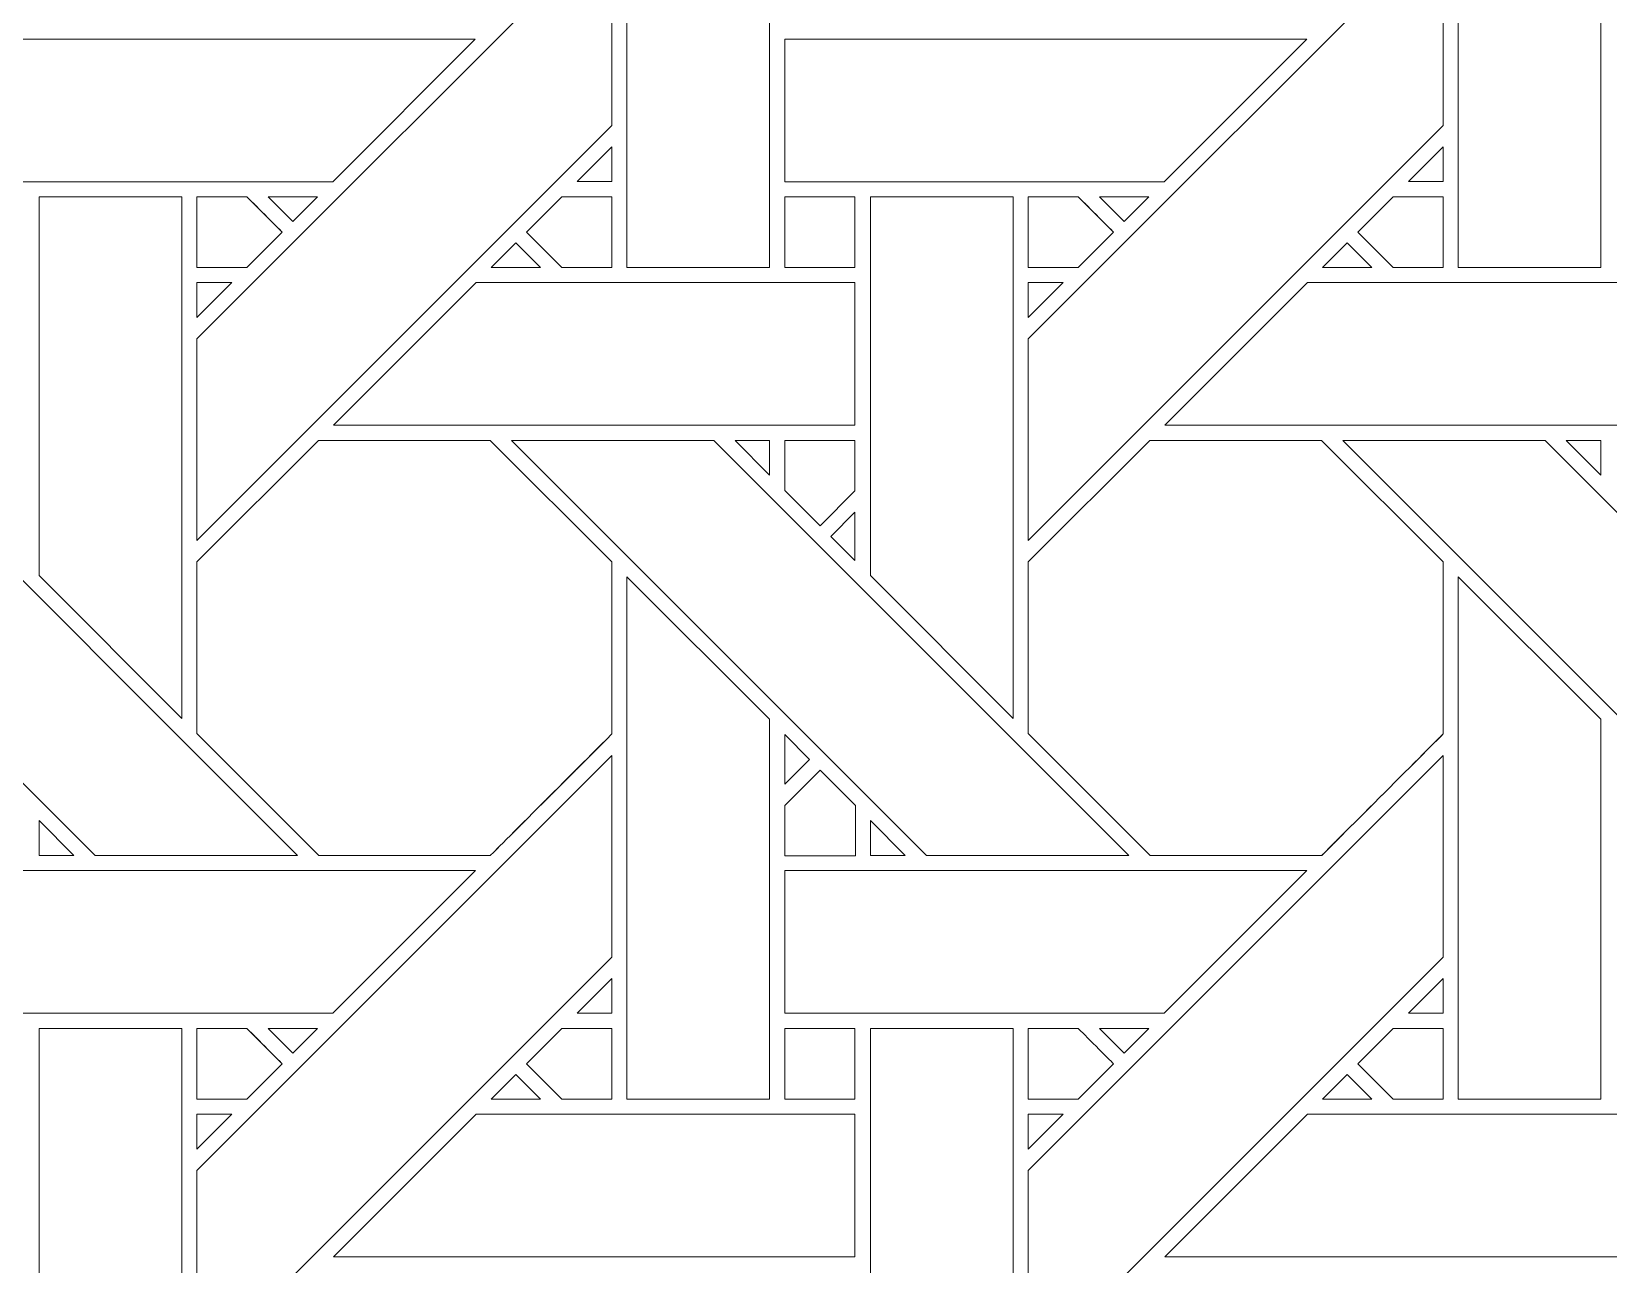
# Model space of a CAD drawing. Header units: inches. Extents: x 4.9 to 19.9, y 3.1 to 15.1.
# Drawn here: x 12.432 to 14.231, y 10.763 to 12.17 of the extents above; entities that cross this region are included whole.
import ezdxf

# ---------------------------------------------------------------- set-up
doc = ezdxf.new("R2010")
doc.units = ezdxf.units.IN
doc.header["$MEASUREMENT"] = 0
doc.layers.add('Design', color=7, linetype='Continuous', lineweight=0)

msp = doc.modelspace()

# ---------------------------------------------------------------- linework, layer by layer
at = {"layer": 'Design'}
for points, knots in [([(4.8829, 15.0948), (4.8829, 15.0948), (4.8829, 3.0948), (4.8829, 3.0948), (4.8829, 3.0948), (19.8829, 3.0948), (19.8829, 3.0948), (19.8829, 3.0948), (19.8829, 15.0948), (19.8829, 15.0948), (19.8829, 15.0948), (4.8829, 15.0948), (4.8829, 15.0948)], [0, 0, 0, 0, 1, 1, 1, 2, 2, 2, 3, 3, 3, 4, 4, 4, 4]), ([(5.4052, 14.5679), (5.4052, 14.5679), (5.4052, 3.6216), (5.4052, 3.6216), (5.4052, 3.6216), (19.3605, 3.6216), (19.3605, 3.6216), (19.3605, 3.6216), (19.3605, 14.5679), (19.3605, 14.5679), (19.3605, 14.5679), (5.4052, 14.5679), (5.4052, 14.5679)], [0, 0, 0, 0, 1, 1, 1, 2, 2, 2, 3, 3, 3, 4, 4, 4, 4]), ([(13.1112, 11.9006), (13.1112, 11.9006), (13.1112, 12.4964), (13.1112, 12.4964), (13.1112, 12.4964), (13.274, 12.3343), (13.274, 12.3343), (13.274, 12.3343), (13.274, 11.9006), (13.274, 11.9006), (13.274, 11.9006), (13.1112, 11.9006), (13.1112, 11.9006)], [0, 0, 0, 0, 1, 1, 1, 2, 2, 2, 3, 3, 3, 4, 4, 4, 4]), ([(14.0599, 11.9006), (14.0599, 11.9006), (14.0599, 12.4964), (14.0599, 12.4964), (14.0599, 12.4964), (14.2227, 12.3343), (14.2227, 12.3343), (14.2227, 12.3343), (14.2227, 11.9006), (14.2227, 11.9006), (14.2227, 11.9006), (14.0599, 11.9006), (14.0599, 11.9006)], [0, 0, 0, 0, 1, 1, 1, 2, 2, 2, 3, 3, 3, 4, 4, 4, 4]), ([(13.0941, 12.0628), (13.0941, 12.0628), (12.6204, 11.5892), (12.6204, 11.5892), (12.6204, 11.5892), (12.6204, 11.8193), (12.6204, 11.8193), (12.6204, 11.8193), (13.0941, 12.2929), (13.0941, 12.2929), (13.0941, 12.2929), (13.0941, 12.0628), (13.0941, 12.0628)], [0, 0, 0, 0, 1, 1, 1, 2, 2, 2, 3, 3, 3, 4, 4, 4, 4]), ([(14.0428, 12.0628), (14.0428, 12.0628), (13.5691, 11.5892), (13.5691, 11.5892), (13.5691, 11.5892), (13.5691, 11.8193), (13.5691, 11.8193), (13.5691, 11.8193), (14.0428, 12.2929), (14.0428, 12.2929), (14.0428, 12.2929), (14.0428, 12.0628), (14.0428, 12.0628)], [0, 0, 0, 0, 1, 1, 1, 2, 2, 2, 3, 3, 3, 4, 4, 4, 4]), ([(12.9382, 12.1613), (12.9382, 12.1613), (12.7755, 11.9986), (12.7755, 11.9986), (12.7755, 11.9986), (12.3425, 11.9986), (12.3425, 11.9986), (12.3425, 11.9986), (12.3425, 12.1613), (12.3425, 12.1613), (12.3425, 12.1613), (12.9382, 12.1613), (12.9382, 12.1613)], [0, 0, 0, 0, 1, 1, 1, 2, 2, 2, 3, 3, 3, 4, 4, 4, 4]), ([(13.887, 12.1613), (13.887, 12.1613), (13.7242, 11.9986), (13.7242, 11.9986), (13.7242, 11.9986), (13.2913, 11.9986), (13.2913, 11.9986), (13.2913, 11.9986), (13.2913, 12.1613), (13.2913, 12.1613), (13.2913, 12.1613), (13.887, 12.1613), (13.887, 12.1613)], [0, 0, 0, 0, 1, 1, 1, 2, 2, 2, 3, 3, 3, 4, 4, 4, 4]), ([(13.0543, 11.9987), (13.0543, 11.9987), (13.0941, 12.0384), (13.0941, 12.0384), (13.0941, 12.0384), (13.0941, 11.9987), (13.0941, 11.9987), (13.0941, 11.9987), (13.0543, 11.9987), (13.0543, 11.9987)], [0, 0, 0, 0, 1, 1, 1, 2, 2, 2, 3, 3, 3, 3]), ([(14.003, 11.9987), (14.003, 11.9987), (14.0428, 12.0384), (14.0428, 12.0384), (14.0428, 12.0384), (14.0428, 11.9987), (14.0428, 11.9987), (14.0428, 11.9987), (14.003, 11.9987), (14.003, 11.9987)], [0, 0, 0, 0, 1, 1, 1, 2, 2, 2, 3, 3, 3, 3]), ([(12.4403, 11.5492), (12.4403, 11.5492), (12.4403, 11.9814), (12.4403, 11.9814), (12.4403, 11.9814), (12.6032, 11.9814), (12.6032, 11.9814), (12.6032, 11.9814), (12.6032, 11.3863), (12.6032, 11.3863), (12.6032, 11.3863), (12.4403, 11.5492), (12.4403, 11.5492)], [0, 0, 0, 0, 1, 1, 1, 2, 2, 2, 3, 3, 3, 4, 4, 4, 4]), ([(12.6775, 11.9814), (12.6826, 11.9763), (12.7134, 11.9455), (12.7178, 11.9411), (12.7178, 11.9411), (12.6774, 11.9006), (12.6774, 11.9006), (12.6774, 11.9006), (12.6204, 11.9006), (12.6204, 11.9006), (12.6204, 11.9006), (12.6204, 11.9814), (12.6204, 11.9814), (12.6204, 11.9814), (12.6775, 11.9814), (12.6775, 11.9814)], [0, 0, 0, 0, 1, 1, 1, 2, 2, 2, 3, 3, 3, 4, 4, 4, 5, 5, 5, 5]), ([(12.7178, 11.9411), (12.7178, 11.9411), (12.6774, 11.9006), (12.6774, 11.9006), (12.6774, 11.9006), (12.6204, 11.9006), (12.6204, 11.9006), (12.6204, 11.9006), (12.6204, 11.9814), (12.6204, 11.9814), (12.6204, 11.9814), (12.6775, 11.9814), (12.6775, 11.9814), (12.6828, 11.9761), (12.7136, 11.9452), (12.7178, 11.9411)], [0, 0, 0, 0, 1, 1, 1, 2, 2, 2, 3, 3, 3, 4, 4, 4, 5, 5, 5, 5]), ([(12.7018, 11.9814), (12.7018, 11.9814), (12.7583, 11.9814), (12.7583, 11.9814), (12.7583, 11.9814), (12.73, 11.9532), (12.73, 11.9532), (12.73, 11.9532), (12.7018, 11.9814), (12.7018, 11.9814)], [0, 0, 0, 0, 1, 1, 1, 2, 2, 2, 3, 3, 3, 3]), ([(13.0941, 11.9814), (13.0941, 11.9814), (13.0941, 11.9006), (13.0941, 11.9006), (13.0941, 11.9006), (13.037, 11.9006), (13.037, 11.9006), (13.037, 11.9006), (12.9966, 11.941), (12.9966, 11.941), (12.9966, 11.941), (13.037, 11.9814), (13.037, 11.9814), (13.037, 11.9814), (13.0941, 11.9814), (13.0941, 11.9814)], [0, 0, 0, 0, 1, 1, 1, 2, 2, 2, 3, 3, 3, 4, 4, 4, 5, 5, 5, 5]), ([(13.0941, 11.9814), (13.0941, 11.9814), (13.0941, 11.9006), (13.0941, 11.9006), (13.0941, 11.9006), (13.037, 11.9006), (13.037, 11.9006), (13.037, 11.9006), (12.9966, 11.941), (12.9966, 11.941), (12.9966, 11.941), (13.037, 11.9814), (13.037, 11.9814), (13.037, 11.9814), (13.0941, 11.9814), (13.0941, 11.9814)], [0, 0, 0, 0, 1, 1, 1, 2, 2, 2, 3, 3, 3, 4, 4, 4, 5, 5, 5, 5]), ([(13.3715, 11.9006), (13.3715, 11.9006), (13.2913, 11.9006), (13.2913, 11.9006), (13.2913, 11.9006), (13.2913, 11.9814), (13.2913, 11.9814), (13.2913, 11.9814), (13.3715, 11.9814), (13.3715, 11.9814), (13.3715, 11.9814), (13.3715, 11.9006), (13.3715, 11.9006)], [0, 0, 0, 0, 1, 1, 1, 2, 2, 2, 3, 3, 3, 4, 4, 4, 4]), ([(13.3715, 11.9814), (13.3715, 11.9814), (13.3715, 11.9006), (13.3715, 11.9006), (13.3715, 11.9006), (13.2913, 11.9006), (13.2913, 11.9006), (13.2913, 11.9006), (13.2913, 11.9814), (13.2913, 11.9814), (13.2913, 11.9814), (13.3715, 11.9814), (13.3715, 11.9814)], [0, 0, 0, 0, 1, 1, 1, 2, 2, 2, 3, 3, 3, 4, 4, 4, 4]), ([(13.3891, 11.5492), (13.3891, 11.5492), (13.3891, 11.9814), (13.3891, 11.9814), (13.3891, 11.9814), (13.552, 11.9814), (13.552, 11.9814), (13.552, 11.9814), (13.552, 11.3863), (13.552, 11.3863), (13.552, 11.3863), (13.3891, 11.5492), (13.3891, 11.5492)], [0, 0, 0, 0, 1, 1, 1, 2, 2, 2, 3, 3, 3, 4, 4, 4, 4]), ([(13.6262, 11.9814), (13.6313, 11.9763), (13.6621, 11.9455), (13.6665, 11.9411), (13.6665, 11.9411), (13.6261, 11.9006), (13.6261, 11.9006), (13.6261, 11.9006), (13.5691, 11.9006), (13.5691, 11.9006), (13.5691, 11.9006), (13.5691, 11.9814), (13.5691, 11.9814), (13.5691, 11.9814), (13.6262, 11.9814), (13.6262, 11.9814)], [0, 0, 0, 0, 1, 1, 1, 2, 2, 2, 3, 3, 3, 4, 4, 4, 5, 5, 5, 5]), ([(13.6665, 11.9411), (13.6665, 11.9411), (13.6261, 11.9006), (13.6261, 11.9006), (13.6261, 11.9006), (13.5691, 11.9006), (13.5691, 11.9006), (13.5691, 11.9006), (13.5691, 11.9814), (13.5691, 11.9814), (13.5691, 11.9814), (13.6262, 11.9814), (13.6262, 11.9814), (13.6315, 11.9761), (13.6623, 11.9452), (13.6665, 11.9411)], [0, 0, 0, 0, 1, 1, 1, 2, 2, 2, 3, 3, 3, 4, 4, 4, 5, 5, 5, 5]), ([(13.6505, 11.9814), (13.6505, 11.9814), (13.707, 11.9814), (13.707, 11.9814), (13.707, 11.9814), (13.6787, 11.9532), (13.6787, 11.9532), (13.6787, 11.9532), (13.6505, 11.9814), (13.6505, 11.9814)], [0, 0, 0, 0, 1, 1, 1, 2, 2, 2, 3, 3, 3, 3]), ([(14.0428, 11.9814), (14.0428, 11.9814), (14.0428, 11.9006), (14.0428, 11.9006), (14.0428, 11.9006), (13.9857, 11.9006), (13.9857, 11.9006), (13.9857, 11.9006), (13.9453, 11.941), (13.9453, 11.941), (13.9453, 11.941), (13.9858, 11.9814), (13.9858, 11.9814), (13.9858, 11.9814), (14.0428, 11.9814), (14.0428, 11.9814)], [0, 0, 0, 0, 1, 1, 1, 2, 2, 2, 3, 3, 3, 4, 4, 4, 5, 5, 5, 5]), ([(14.0428, 11.9006), (14.0428, 11.9006), (13.9857, 11.9006), (13.9857, 11.9006), (13.9857, 11.9006), (13.9453, 11.941), (13.9453, 11.941), (13.9453, 11.941), (13.9858, 11.9814), (13.9858, 11.9814), (13.9858, 11.9814), (14.0428, 11.9814), (14.0428, 11.9814), (14.0428, 11.9814), (14.0428, 11.9006), (14.0428, 11.9006)], [0, 0, 0, 0, 1, 1, 1, 2, 2, 2, 3, 3, 3, 4, 4, 4, 5, 5, 5, 5]), ([(13.0127, 11.9006), (13.0127, 11.9006), (12.9562, 11.9006), (12.9562, 11.9006), (12.9562, 11.9006), (12.9845, 11.9289), (12.9845, 11.9289), (12.9845, 11.9289), (13.0127, 11.9006), (13.0127, 11.9006)], [0, 0, 0, 0, 1, 1, 1, 2, 2, 2, 3, 3, 3, 3]), ([(13.905, 11.9006), (13.905, 11.9006), (13.9332, 11.9289), (13.9332, 11.9289), (13.9332, 11.9289), (13.9614, 11.9006), (13.9614, 11.9006), (13.9614, 11.9006), (13.905, 11.9006), (13.905, 11.9006)], [0, 0, 0, 0, 1, 1, 1, 2, 2, 2, 3, 3, 3, 3]), ([(12.6602, 11.8835), (12.6602, 11.8835), (12.6204, 11.8436), (12.6204, 11.8436), (12.6204, 11.8436), (12.6204, 11.8835), (12.6204, 11.8835), (12.6204, 11.8835), (12.6602, 11.8835), (12.6602, 11.8835)], [0, 0, 0, 0, 1, 1, 1, 2, 2, 2, 3, 3, 3, 3]), ([(13.3715, 11.8835), (13.3715, 11.8835), (13.3715, 11.7207), (13.3715, 11.7207), (13.3715, 11.7207), (12.7762, 11.7207), (12.7762, 11.7207), (12.7762, 11.7207), (12.9391, 11.8835), (12.9391, 11.8835), (12.9391, 11.8835), (13.3715, 11.8835), (13.3715, 11.8835)], [0, 0, 0, 0, 1, 1, 1, 2, 2, 2, 3, 3, 3, 4, 4, 4, 4]), ([(13.609, 11.8835), (13.609, 11.8835), (13.5691, 11.8436), (13.5691, 11.8436), (13.5691, 11.8436), (13.5691, 11.8835), (13.5691, 11.8835), (13.5691, 11.8835), (13.609, 11.8835), (13.609, 11.8835)], [0, 0, 0, 0, 1, 1, 1, 2, 2, 2, 3, 3, 3, 3]), ([(14.3203, 11.8835), (14.3203, 11.8835), (14.3203, 11.7207), (14.3203, 11.7207), (14.3203, 11.7207), (13.725, 11.7207), (13.725, 11.7207), (13.725, 11.7207), (13.8878, 11.8835), (13.8878, 11.8835), (13.8878, 11.8835), (14.3203, 11.8835), (14.3203, 11.8835)], [0, 0, 0, 0, 1, 1, 1, 2, 2, 2, 3, 3, 3, 4, 4, 4, 4]), ([(12.7354, 11.2299), (12.7354, 11.2299), (12.5044, 11.2299), (12.5044, 11.2299), (12.5044, 11.2299), (12.0308, 11.7035), (12.0308, 11.7035), (12.0308, 11.7035), (12.2618, 11.7035), (12.2618, 11.7035), (12.2618, 11.7035), (12.7354, 11.2299), (12.7354, 11.2299)], [0, 0, 0, 0, 1, 1, 1, 2, 2, 2, 3, 3, 3, 4, 4, 4, 4]), ([(12.7591, 11.7035), (12.7591, 11.7035), (12.9553, 11.7035), (12.9553, 11.7035), (12.9553, 11.7035), (13.0941, 11.5648), (13.0941, 11.5648), (13.0941, 11.5648), (13.0941, 11.3686), (13.0941, 11.3686), (13.0763, 11.3507), (12.9643, 11.2389), (12.9553, 11.2299), (12.9553, 11.2299), (12.7596, 11.2299), (12.7596, 11.2299), (12.7596, 11.2299), (12.6204, 11.3691), (12.6204, 11.3691), (12.6204, 11.3691), (12.6204, 11.5648), (12.6204, 11.5648), (12.6204, 11.5648), (12.7591, 11.7035), (12.7591, 11.7035)], [0, 0, 0, 0, 1, 1, 1, 2, 2, 2, 3, 3, 3, 4, 4, 4, 5, 5, 5, 6, 6, 6, 7, 7, 7, 8, 8, 8, 8]), ([(13.0941, 11.5648), (13.0941, 11.5648), (13.0941, 11.3686), (13.0941, 11.3686), (13.0761, 11.3504), (12.9642, 11.2388), (12.9553, 11.2299), (12.9553, 11.2299), (12.7596, 11.2299), (12.7596, 11.2299), (12.7596, 11.2299), (12.6204, 11.3691), (12.6204, 11.3691), (12.6204, 11.3691), (12.6204, 11.5648), (12.6204, 11.5648), (12.6204, 11.5648), (12.7591, 11.7035), (12.7591, 11.7035), (12.7591, 11.7035), (12.9553, 11.7035), (12.9553, 11.7035), (12.9553, 11.7035), (13.0941, 11.5648), (13.0941, 11.5648)], [0, 0, 0, 0, 1, 1, 1, 2, 2, 2, 3, 3, 3, 4, 4, 4, 5, 5, 5, 6, 6, 6, 7, 7, 7, 8, 8, 8, 8]), ([(13.6841, 11.2299), (13.6841, 11.2299), (13.4531, 11.2299), (13.4531, 11.2299), (13.4531, 11.2299), (12.9795, 11.7035), (12.9795, 11.7035), (12.9795, 11.7035), (13.2105, 11.7035), (13.2105, 11.7035), (13.2105, 11.7035), (13.6841, 11.2299), (13.6841, 11.2299)], [0, 0, 0, 0, 1, 1, 1, 2, 2, 2, 3, 3, 3, 4, 4, 4, 4]), ([(13.2346, 11.7035), (13.2346, 11.7035), (13.2741, 11.7035), (13.2741, 11.7035), (13.2741, 11.7035), (13.2741, 11.6637), (13.2741, 11.6637), (13.2741, 11.6637), (13.2346, 11.7035), (13.2346, 11.7035)], [0, 0, 0, 0, 1, 1, 1, 2, 2, 2, 3, 3, 3, 3]), ([(13.3715, 11.7035), (13.3715, 11.7035), (13.3715, 11.6459), (13.3715, 11.6459), (13.3715, 11.6459), (13.3316, 11.606), (13.3316, 11.606), (13.3316, 11.606), (13.2913, 11.6463), (13.2913, 11.6463), (13.2913, 11.6463), (13.2913, 11.7035), (13.2913, 11.7035), (13.2913, 11.7035), (13.3715, 11.7035), (13.3715, 11.7035)], [0, 0, 0, 0, 1, 1, 1, 2, 2, 2, 3, 3, 3, 4, 4, 4, 5, 5, 5, 5]), ([(13.3715, 11.6459), (13.3715, 11.6459), (13.3316, 11.606), (13.3316, 11.606), (13.3316, 11.606), (13.2913, 11.6463), (13.2913, 11.6463), (13.2913, 11.6463), (13.2913, 11.7035), (13.2913, 11.7035), (13.2913, 11.7035), (13.3715, 11.7035), (13.3715, 11.7035), (13.3715, 11.7035), (13.3715, 11.6459), (13.3715, 11.6459)], [0, 0, 0, 0, 1, 1, 1, 2, 2, 2, 3, 3, 3, 4, 4, 4, 5, 5, 5, 5]), ([(13.7078, 11.7035), (13.7078, 11.7035), (13.904, 11.7035), (13.904, 11.7035), (13.904, 11.7035), (14.0428, 11.5648), (14.0428, 11.5648), (14.0428, 11.5648), (14.0428, 11.3686), (14.0428, 11.3686), (14.025, 11.3507), (13.9131, 11.2389), (13.9041, 11.2299), (13.9041, 11.2299), (13.7084, 11.2299), (13.7084, 11.2299), (13.7084, 11.2299), (13.5691, 11.3691), (13.5691, 11.3691), (13.5691, 11.3691), (13.5691, 11.5648), (13.5691, 11.5648), (13.5691, 11.5648), (13.7078, 11.7035), (13.7078, 11.7035)], [0, 0, 0, 0, 1, 1, 1, 2, 2, 2, 3, 3, 3, 4, 4, 4, 5, 5, 5, 6, 6, 6, 7, 7, 7, 8, 8, 8, 8]), ([(14.0428, 11.5648), (14.0428, 11.5648), (14.0428, 11.3686), (14.0428, 11.3686), (14.0244, 11.3501), (13.9126, 11.2384), (13.9041, 11.2299), (13.9041, 11.2299), (13.7084, 11.2299), (13.7084, 11.2299), (13.7084, 11.2299), (13.5691, 11.3691), (13.5691, 11.3691), (13.5691, 11.3691), (13.5691, 11.5648), (13.5691, 11.5648), (13.5691, 11.5648), (13.7078, 11.7035), (13.7078, 11.7035), (13.7078, 11.7035), (13.904, 11.7035), (13.904, 11.7035), (13.904, 11.7035), (14.0428, 11.5648), (14.0428, 11.5648)], [0, 0, 0, 0, 1, 1, 1, 2, 2, 2, 3, 3, 3, 4, 4, 4, 5, 5, 5, 6, 6, 6, 7, 7, 7, 8, 8, 8, 8]), ([(14.6329, 11.2299), (14.6329, 11.2299), (14.4018, 11.2299), (14.4018, 11.2299), (14.4018, 11.2299), (13.9283, 11.7035), (13.9283, 11.7035), (13.9283, 11.7035), (14.1592, 11.7035), (14.1592, 11.7035), (14.1592, 11.7035), (14.6329, 11.2299), (14.6329, 11.2299)], [0, 0, 0, 0, 1, 1, 1, 2, 2, 2, 3, 3, 3, 4, 4, 4, 4]), ([(14.1833, 11.7035), (14.1833, 11.7035), (14.2228, 11.7035), (14.2228, 11.7035), (14.2228, 11.7035), (14.2228, 11.6637), (14.2228, 11.6637), (14.2228, 11.6637), (14.1833, 11.7035), (14.1833, 11.7035)], [0, 0, 0, 0, 1, 1, 1, 2, 2, 2, 3, 3, 3, 3]), ([(13.3715, 11.6217), (13.3715, 11.6217), (13.3715, 11.5665), (13.3715, 11.5665), (13.3715, 11.5665), (13.3438, 11.5939), (13.3438, 11.5939), (13.3438, 11.5939), (13.3715, 11.6217), (13.3715, 11.6217)], [0, 0, 0, 0, 1, 1, 1, 2, 2, 2, 3, 3, 3, 3]), ([(13.1112, 10.9519), (13.1112, 10.9519), (13.1112, 11.5477), (13.1112, 11.5477), (13.1112, 11.5477), (13.274, 11.3856), (13.274, 11.3856), (13.274, 11.3856), (13.274, 10.9519), (13.274, 10.9519), (13.274, 10.9519), (13.1112, 10.9519), (13.1112, 10.9519)], [0, 0, 0, 0, 1, 1, 1, 2, 2, 2, 3, 3, 3, 4, 4, 4, 4]), ([(14.0599, 10.9519), (14.0599, 10.9519), (14.0599, 11.5477), (14.0599, 11.5477), (14.0599, 11.5477), (14.2227, 11.3856), (14.2227, 11.3856), (14.2227, 11.3856), (14.2227, 10.9519), (14.2227, 10.9519), (14.2227, 10.9519), (14.0599, 10.9519), (14.0599, 10.9519)], [0, 0, 0, 0, 1, 1, 1, 2, 2, 2, 3, 3, 3, 4, 4, 4, 4]), ([(13.2913, 11.3113), (13.2913, 11.3113), (13.2913, 11.3681), (13.2913, 11.3681), (13.2913, 11.3681), (13.3195, 11.3395), (13.3195, 11.3395), (13.3195, 11.3395), (13.2913, 11.3113), (13.2913, 11.3113)], [0, 0, 0, 0, 1, 1, 1, 2, 2, 2, 3, 3, 3, 3]), ([(13.0941, 11.1141), (13.0941, 11.1141), (12.6204, 10.6404), (12.6204, 10.6404), (12.6204, 10.6404), (12.6204, 10.8705), (12.6204, 10.8705), (12.6204, 10.8705), (13.0941, 11.3441), (13.0941, 11.3441), (13.0941, 11.3441), (13.0941, 11.1141), (13.0941, 11.1141)], [0, 0, 0, 0, 1, 1, 1, 2, 2, 2, 3, 3, 3, 4, 4, 4, 4]), ([(14.0428, 11.1141), (14.0428, 11.1141), (13.5691, 10.6404), (13.5691, 10.6404), (13.5691, 10.6404), (13.5691, 10.8705), (13.5691, 10.8705), (13.5691, 10.8705), (14.0428, 11.3441), (14.0428, 11.3441), (14.0428, 11.3441), (14.0428, 11.1141), (14.0428, 11.1141)], [0, 0, 0, 0, 1, 1, 1, 2, 2, 2, 3, 3, 3, 4, 4, 4, 4]), ([(13.2913, 11.2297), (13.2913, 11.2297), (13.2913, 11.2869), (13.2913, 11.2869), (13.2913, 11.2869), (13.3316, 11.3273), (13.3316, 11.3273), (13.3316, 11.3273), (13.3719, 11.287), (13.3719, 11.287), (13.3719, 11.287), (13.3719, 11.2297), (13.3719, 11.2297), (13.3719, 11.2297), (13.2913, 11.2297), (13.2913, 11.2297)], [0, 0, 0, 0, 1, 1, 1, 2, 2, 2, 3, 3, 3, 4, 4, 4, 5, 5, 5, 5]), ([(13.3316, 11.3273), (13.3316, 11.3273), (13.3719, 11.287), (13.3719, 11.287), (13.3719, 11.287), (13.3719, 11.2297), (13.3719, 11.2297), (13.3719, 11.2297), (13.2913, 11.2297), (13.2913, 11.2297), (13.2913, 11.2297), (13.2913, 11.2869), (13.2913, 11.2869), (13.2913, 11.2869), (13.3316, 11.3273), (13.3316, 11.3273)], [0, 0, 0, 0, 1, 1, 1, 2, 2, 2, 3, 3, 3, 4, 4, 4, 5, 5, 5, 5]), ([(12.4405, 11.2299), (12.4405, 11.2299), (12.4405, 11.2697), (12.4405, 11.2697), (12.4405, 11.2697), (12.4802, 11.2299), (12.4802, 11.2299), (12.4802, 11.2299), (12.4405, 11.2299), (12.4405, 11.2299)], [0, 0, 0, 0, 1, 1, 1, 2, 2, 2, 3, 3, 3, 3]), ([(13.3892, 11.2299), (13.3892, 11.2299), (13.3892, 11.2697), (13.3892, 11.2697), (13.3892, 11.2697), (13.4289, 11.2299), (13.4289, 11.2299), (13.4289, 11.2299), (13.3892, 11.2299), (13.3892, 11.2299)], [0, 0, 0, 0, 1, 1, 1, 2, 2, 2, 3, 3, 3, 3]), ([(12.9383, 11.2126), (12.9383, 11.2126), (12.7755, 11.0499), (12.7755, 11.0499), (12.7755, 11.0499), (12.3425, 11.0499), (12.3425, 11.0499), (12.3425, 11.0499), (12.3425, 11.2126), (12.3425, 11.2126), (12.3425, 11.2126), (12.9383, 11.2126), (12.9383, 11.2126)], [0, 0, 0, 0, 1, 1, 1, 2, 2, 2, 3, 3, 3, 4, 4, 4, 4]), ([(13.887, 11.2126), (13.887, 11.2126), (13.7242, 11.0499), (13.7242, 11.0499), (13.7242, 11.0499), (13.2913, 11.0499), (13.2913, 11.0499), (13.2913, 11.0499), (13.2913, 11.2126), (13.2913, 11.2126), (13.2913, 11.2126), (13.887, 11.2126), (13.887, 11.2126)], [0, 0, 0, 0, 1, 1, 1, 2, 2, 2, 3, 3, 3, 4, 4, 4, 4]), ([(13.0543, 11.0499), (13.0543, 11.0499), (13.0941, 11.0897), (13.0941, 11.0897), (13.0941, 11.0897), (13.0941, 11.0499), (13.0941, 11.0499), (13.0941, 11.0499), (13.0543, 11.0499), (13.0543, 11.0499)], [0, 0, 0, 0, 1, 1, 1, 2, 2, 2, 3, 3, 3, 3]), ([(14.003, 11.0499), (14.003, 11.0499), (14.0428, 11.0897), (14.0428, 11.0897), (14.0428, 11.0897), (14.0428, 11.0499), (14.0428, 11.0499), (14.0428, 11.0499), (14.003, 11.0499), (14.003, 11.0499)], [0, 0, 0, 0, 1, 1, 1, 2, 2, 2, 3, 3, 3, 3]), ([(12.4403, 10.6004), (12.4403, 10.6004), (12.4403, 11.0326), (12.4403, 11.0326), (12.4403, 11.0326), (12.6032, 11.0326), (12.6032, 11.0326), (12.6032, 11.0326), (12.6032, 10.4375), (12.6032, 10.4375), (12.6032, 10.4375), (12.4403, 10.6004), (12.4403, 10.6004)], [0, 0, 0, 0, 1, 1, 1, 2, 2, 2, 3, 3, 3, 4, 4, 4, 4]), ([(12.6775, 11.0327), (12.6826, 11.0276), (12.7134, 10.9967), (12.7178, 10.9923), (12.7178, 10.9923), (12.6774, 10.9519), (12.6774, 10.9519), (12.6774, 10.9519), (12.6204, 10.9519), (12.6204, 10.9519), (12.6204, 10.9519), (12.6204, 11.0327), (12.6204, 11.0327), (12.6204, 11.0327), (12.6775, 11.0327), (12.6775, 11.0327)], [0, 0, 0, 0, 1, 1, 1, 2, 2, 2, 3, 3, 3, 4, 4, 4, 5, 5, 5, 5]), ([(12.7178, 10.9923), (12.7178, 10.9923), (12.6774, 10.9519), (12.6774, 10.9519), (12.6774, 10.9519), (12.6204, 10.9519), (12.6204, 10.9519), (12.6204, 10.9519), (12.6204, 11.0327), (12.6204, 11.0327), (12.6204, 11.0327), (12.6775, 11.0327), (12.6775, 11.0327), (12.6828, 11.0274), (12.7136, 10.9965), (12.7178, 10.9923)], [0, 0, 0, 0, 1, 1, 1, 2, 2, 2, 3, 3, 3, 4, 4, 4, 5, 5, 5, 5]), ([(12.7018, 11.0326), (12.7018, 11.0326), (12.7583, 11.0326), (12.7583, 11.0326), (12.7583, 11.0326), (12.73, 11.0045), (12.73, 11.0045), (12.73, 11.0045), (12.7018, 11.0326), (12.7018, 11.0326)], [0, 0, 0, 0, 1, 1, 1, 2, 2, 2, 3, 3, 3, 3]), ([(13.0941, 11.0327), (13.0941, 11.0327), (13.0941, 10.9519), (13.0941, 10.9519), (13.0941, 10.9519), (13.037, 10.9519), (13.037, 10.9519), (13.037, 10.9519), (12.9966, 10.9923), (12.9966, 10.9923), (12.9966, 10.9923), (13.037, 11.0327), (13.037, 11.0327), (13.037, 11.0327), (13.0941, 11.0327), (13.0941, 11.0327)], [0, 0, 0, 0, 1, 1, 1, 2, 2, 2, 3, 3, 3, 4, 4, 4, 5, 5, 5, 5]), ([(13.0941, 11.0327), (13.0941, 11.0327), (13.0941, 10.9519), (13.0941, 10.9519), (13.0941, 10.9519), (13.037, 10.9519), (13.037, 10.9519), (13.037, 10.9519), (12.9966, 10.9923), (12.9966, 10.9923), (12.9966, 10.9923), (13.037, 11.0327), (13.037, 11.0327), (13.037, 11.0327), (13.0941, 11.0327), (13.0941, 11.0327)], [0, 0, 0, 0, 1, 1, 1, 2, 2, 2, 3, 3, 3, 4, 4, 4, 5, 5, 5, 5]), ([(13.3715, 10.9519), (13.3715, 10.9519), (13.2913, 10.9519), (13.2913, 10.9519), (13.2913, 10.9519), (13.2913, 11.0327), (13.2913, 11.0327), (13.2913, 11.0327), (13.3715, 11.0327), (13.3715, 11.0327), (13.3715, 11.0327), (13.3715, 10.9519), (13.3715, 10.9519)], [0, 0, 0, 0, 1, 1, 1, 2, 2, 2, 3, 3, 3, 4, 4, 4, 4]), ([(13.3715, 11.0327), (13.3715, 11.0327), (13.3715, 10.9519), (13.3715, 10.9519), (13.3715, 10.9519), (13.2913, 10.9519), (13.2913, 10.9519), (13.2913, 10.9519), (13.2913, 11.0327), (13.2913, 11.0327), (13.2913, 11.0327), (13.3715, 11.0327), (13.3715, 11.0327)], [0, 0, 0, 0, 1, 1, 1, 2, 2, 2, 3, 3, 3, 4, 4, 4, 4]), ([(13.3891, 10.6005), (13.3891, 10.6005), (13.3891, 11.0326), (13.3891, 11.0326), (13.3891, 11.0326), (13.552, 11.0326), (13.552, 11.0326), (13.552, 11.0326), (13.552, 10.4375), (13.552, 10.4375), (13.552, 10.4375), (13.3891, 10.6005), (13.3891, 10.6005)], [0, 0, 0, 0, 1, 1, 1, 2, 2, 2, 3, 3, 3, 4, 4, 4, 4]), ([(13.6262, 11.0327), (13.6313, 11.0276), (13.6621, 10.9967), (13.6665, 10.9923), (13.6665, 10.9923), (13.6261, 10.9519), (13.6261, 10.9519), (13.6261, 10.9519), (13.5691, 10.9519), (13.5691, 10.9519), (13.5691, 10.9519), (13.5691, 11.0327), (13.5691, 11.0327), (13.5691, 11.0327), (13.6262, 11.0327), (13.6262, 11.0327)], [0, 0, 0, 0, 1, 1, 1, 2, 2, 2, 3, 3, 3, 4, 4, 4, 5, 5, 5, 5]), ([(13.6665, 10.9923), (13.6665, 10.9923), (13.6261, 10.9519), (13.6261, 10.9519), (13.6261, 10.9519), (13.5691, 10.9519), (13.5691, 10.9519), (13.5691, 10.9519), (13.5691, 11.0327), (13.5691, 11.0327), (13.5691, 11.0327), (13.6262, 11.0327), (13.6262, 11.0327), (13.6313, 11.0276), (13.6621, 10.9967), (13.6665, 10.9923)], [0, 0, 0, 0, 1, 1, 1, 2, 2, 2, 3, 3, 3, 4, 4, 4, 5, 5, 5, 5]), ([(13.6505, 11.0326), (13.6505, 11.0326), (13.707, 11.0326), (13.707, 11.0326), (13.707, 11.0326), (13.6787, 11.0045), (13.6787, 11.0045), (13.6787, 11.0045), (13.6505, 11.0326), (13.6505, 11.0326)], [0, 0, 0, 0, 1, 1, 1, 2, 2, 2, 3, 3, 3, 3]), ([(14.0428, 11.0327), (14.0428, 11.0327), (14.0428, 10.9519), (14.0428, 10.9519), (14.0428, 10.9519), (13.9857, 10.9519), (13.9857, 10.9519), (13.9857, 10.9519), (13.9453, 10.9923), (13.9453, 10.9923), (13.9453, 10.9923), (13.9858, 11.0327), (13.9858, 11.0327), (13.9858, 11.0327), (14.0428, 11.0327), (14.0428, 11.0327)], [0, 0, 0, 0, 1, 1, 1, 2, 2, 2, 3, 3, 3, 4, 4, 4, 5, 5, 5, 5]), ([(14.0428, 10.9519), (14.0428, 10.9519), (13.9857, 10.9519), (13.9857, 10.9519), (13.9857, 10.9519), (13.9453, 10.9923), (13.9453, 10.9923), (13.9453, 10.9923), (13.9858, 11.0327), (13.9858, 11.0327), (13.9858, 11.0327), (14.0428, 11.0327), (14.0428, 11.0327), (14.0428, 11.0327), (14.0428, 10.9519), (14.0428, 10.9519)], [0, 0, 0, 0, 1, 1, 1, 2, 2, 2, 3, 3, 3, 4, 4, 4, 5, 5, 5, 5]), ([(13.0127, 10.9519), (13.0127, 10.9519), (12.9562, 10.9519), (12.9562, 10.9519), (12.9562, 10.9519), (12.9845, 10.9801), (12.9845, 10.9801), (12.9845, 10.9801), (13.0127, 10.9519), (13.0127, 10.9519)], [0, 0, 0, 0, 1, 1, 1, 2, 2, 2, 3, 3, 3, 3]), ([(13.905, 10.9519), (13.905, 10.9519), (13.9332, 10.9801), (13.9332, 10.9801), (13.9332, 10.9801), (13.9615, 10.9519), (13.9615, 10.9519), (13.9615, 10.9519), (13.905, 10.9519), (13.905, 10.9519)], [0, 0, 0, 0, 1, 1, 1, 2, 2, 2, 3, 3, 3, 3]), ([(12.6602, 10.9347), (12.6602, 10.9347), (12.6204, 10.8949), (12.6204, 10.8949), (12.6204, 10.8949), (12.6204, 10.9347), (12.6204, 10.9347), (12.6204, 10.9347), (12.6602, 10.9347), (12.6602, 10.9347)], [0, 0, 0, 0, 1, 1, 1, 2, 2, 2, 3, 3, 3, 3]), ([(13.3715, 10.9347), (13.3715, 10.9347), (13.3715, 10.7719), (13.3715, 10.7719), (13.3715, 10.7719), (12.7762, 10.7719), (12.7762, 10.7719), (12.7762, 10.7719), (12.9391, 10.9347), (12.9391, 10.9347), (12.9391, 10.9347), (13.3715, 10.9347), (13.3715, 10.9347)], [0, 0, 0, 0, 1, 1, 1, 2, 2, 2, 3, 3, 3, 4, 4, 4, 4]), ([(13.609, 10.9347), (13.609, 10.9347), (13.5691, 10.8949), (13.5691, 10.8949), (13.5691, 10.8949), (13.5691, 10.9347), (13.5691, 10.9347), (13.5691, 10.9347), (13.609, 10.9347), (13.609, 10.9347)], [0, 0, 0, 0, 1, 1, 1, 2, 2, 2, 3, 3, 3, 3]), ([(14.3203, 10.9347), (14.3203, 10.9347), (14.3203, 10.7719), (14.3203, 10.7719), (14.3203, 10.7719), (13.725, 10.7719), (13.725, 10.7719), (13.725, 10.7719), (13.8878, 10.9347), (13.8878, 10.9347), (13.8878, 10.9347), (14.3203, 10.9347), (14.3203, 10.9347)], [0, 0, 0, 0, 1, 1, 1, 2, 2, 2, 3, 3, 3, 4, 4, 4, 4])]:
    msp.add_open_spline(points, degree=3, knots=knots, dxfattribs=at)

doc.saveas('drawing.dxf')
